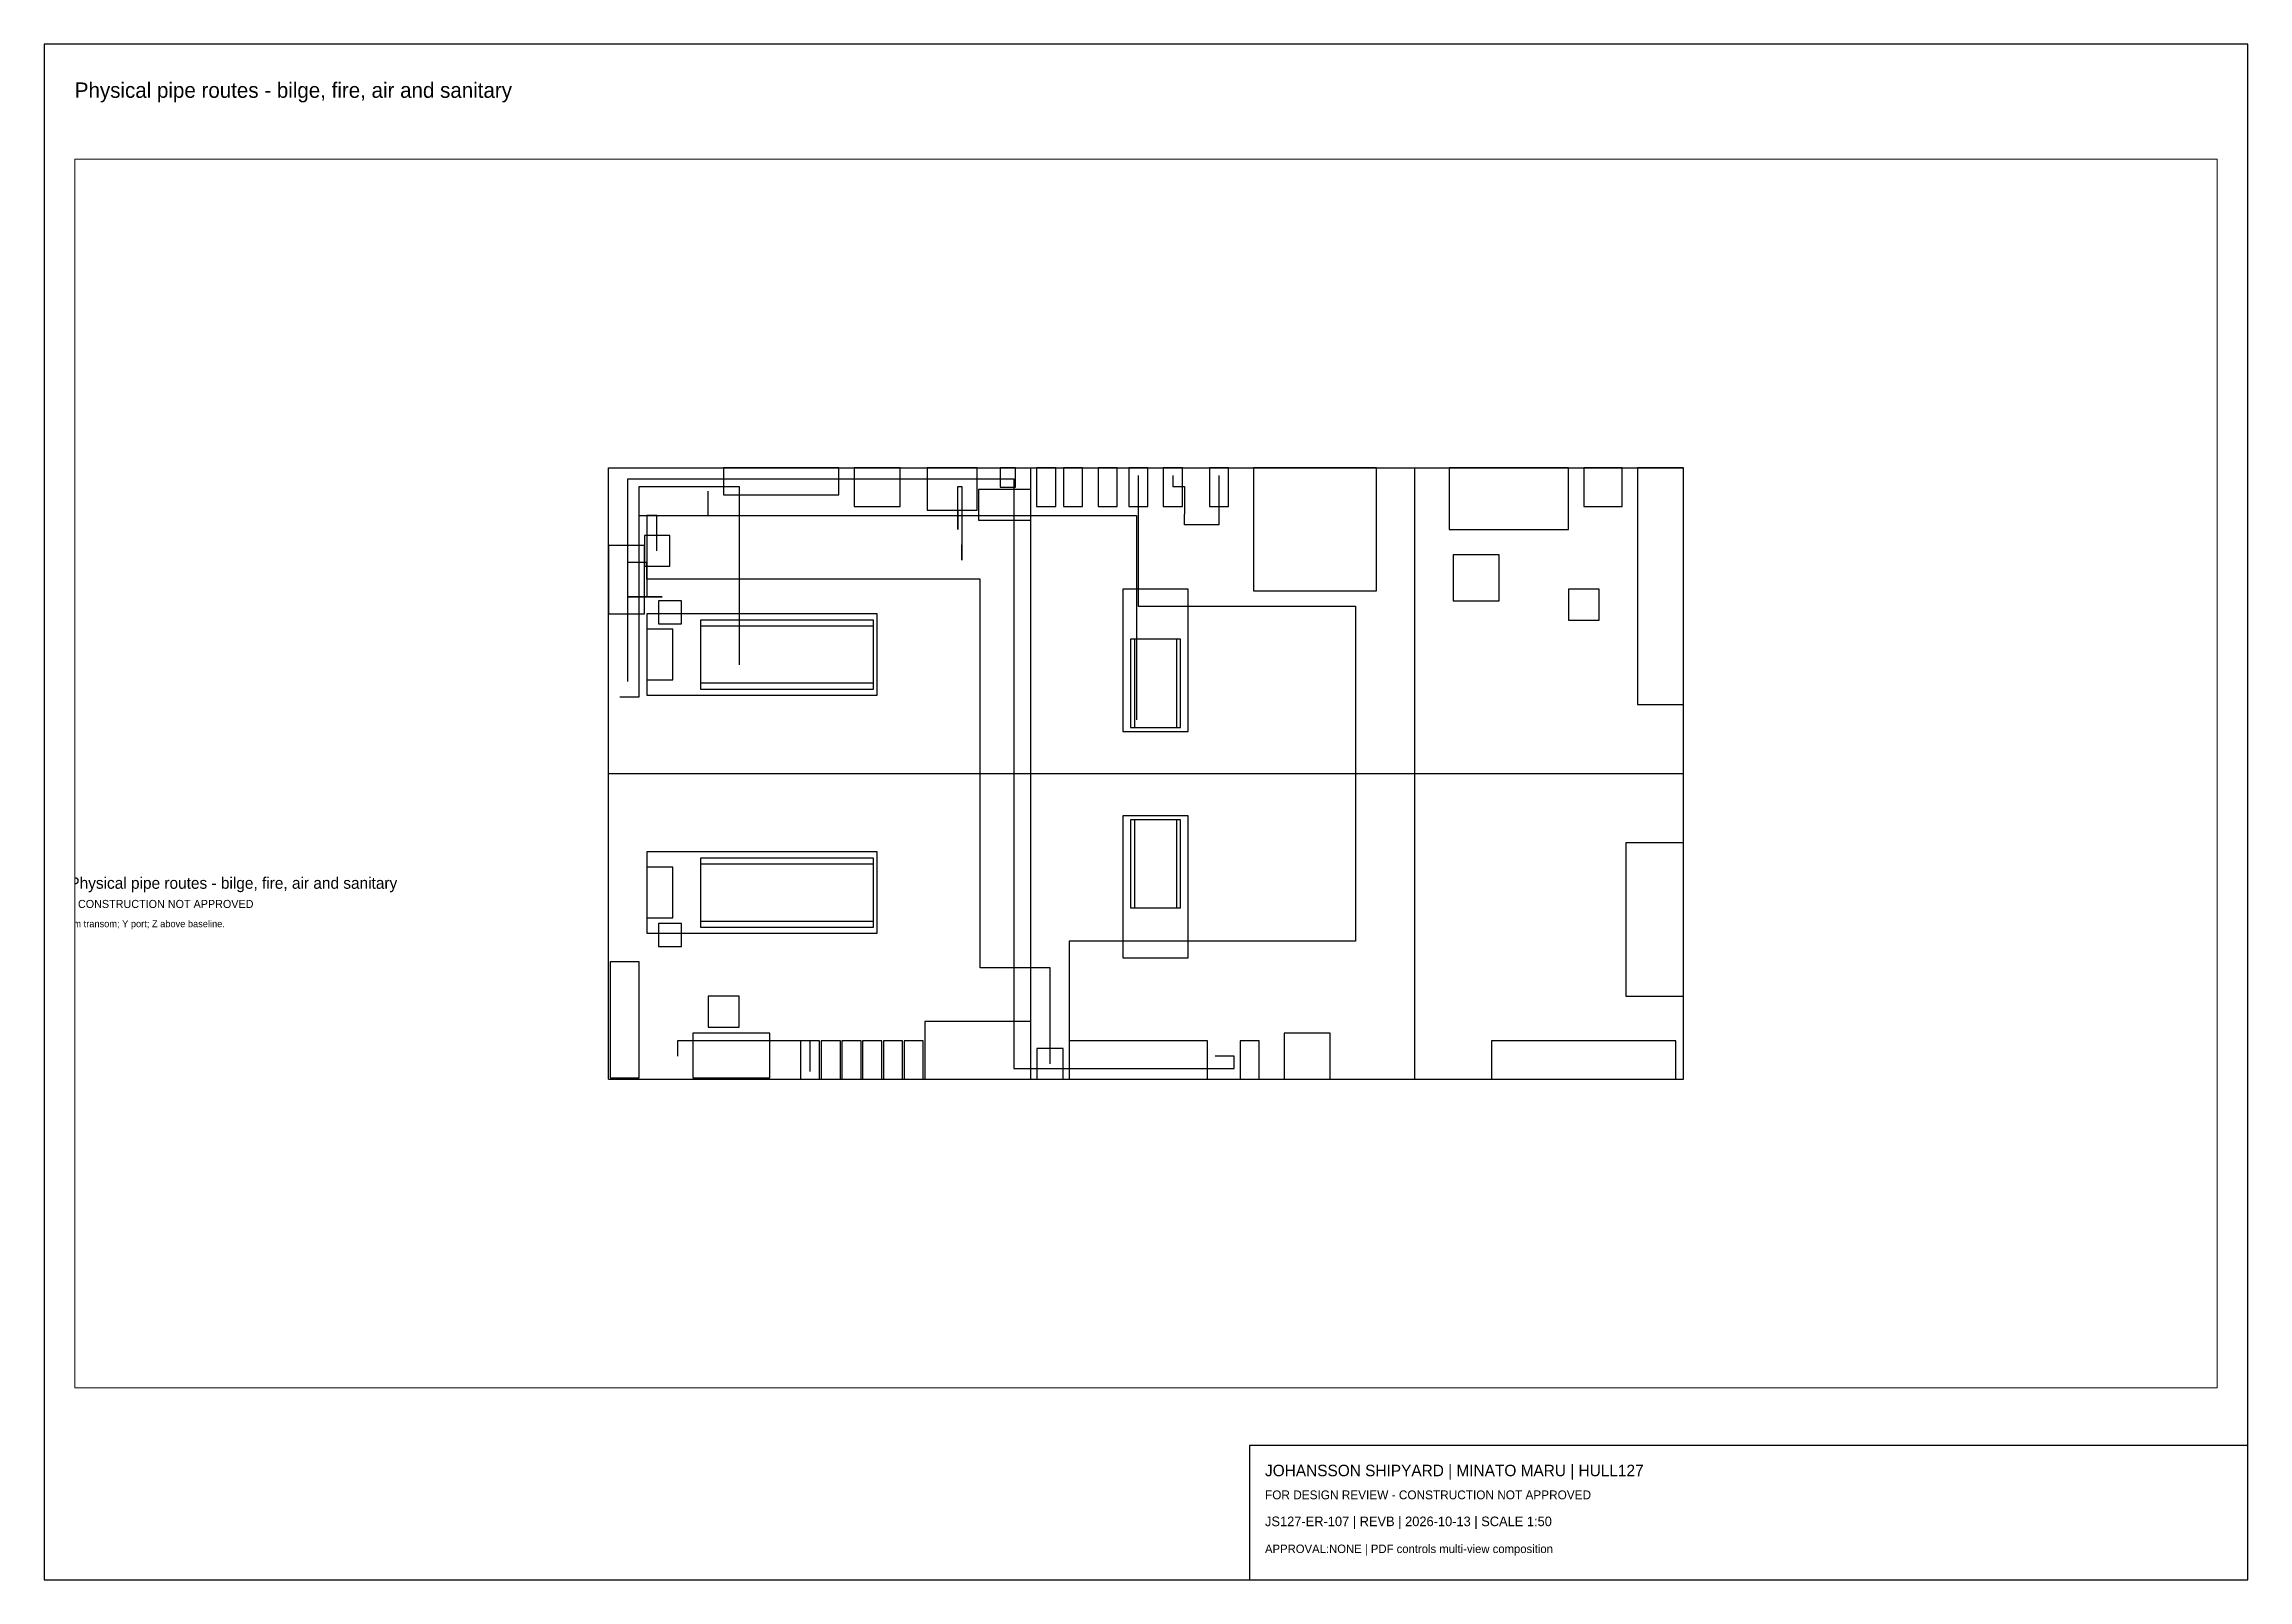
# Paper-space layout 'Layout1' of a CAD drawing. Header units: millimetres. Extents: x 10 to 584, y 10 to 410.
# The model-space entities are those that its viewports show. They can reach past a viewport. Long polylines and large blocks are cut down to what shows.
import ezdxf

# ---------------------------------------------------------------- set-up
doc = ezdxf.new("R2010")
doc.units = ezdxf.units.MM
for name, color, linetype in [('ANNOTATION', 7, 'Continuous'), ('CENTERLINE', 8, 'Continuous'), ('EQUIPMENT', 3, 'Continuous'), ('GEOMETRY', 7, 'Continuous'), ('PIPING', 4, 'Continuous')]:
    doc.layers.add(name, color=color, linetype=linetype)

msp = doc.modelspace()

# ---------------------------------------------------------------- linework, layer by layer
at = {"layer": 'CENTERLINE'}
msp.add_line((8500, 0), (22500, 0), dxfattribs=at)
at = {"layer": 'EQUIPMENT'}
for points in [[(10000, 3630), (11500, 3630), (11500, 3980), (10000, 3980)], [(11700, 3480), (12300, 3480), (12300, 3980), (11700, 3980)], [(12650, 3430), (13300, 3430), (13300, 3980), (12650, 3980)], [(13600, 3730), (13800, 3730), (13800, 3980), (13600, 3980)], [(14075, 3480), (14325, 3480), (14325, 3980), (14075, 3980)], [(14425, 3480), (14675, 3480), (14675, 3980), (14425, 3980)], [(14875, 3480), (15125, 3480), (15125, 3980), (14875, 3980)], [(15275, 3480), (15525, 3480), (15525, 3980), (15275, 3980)], [(15725, 3480), (15975, 3480), (15975, 3980), (15725, 3980)], [(16325, 3480), (16575, 3480), (16575, 3980), (16325, 3980)], [(16900, 2380), (18500, 2380), (18500, 3980), (16900, 3980)], [(19450, 3180), (21000, 3180), (21000, 3980), (19450, 3980)], [(21200, 3480), (21700, 3480), (21700, 3980), (21200, 3980)], [(21900, 900), (22500, 900), (22500, 3980), (21900, 3980)], [(13320, 3300), (14000, 3300), (14000, 3700), (13320, 3700)], [(8500, 2080), (8970, 2080), (8970, 2970), (8500, 2970)], [(8970, 2700), (9300, 2700), (9300, 3100), (8970, 3100)], [(19500, 2250), (20100, 2250), (20100, 2850), (19500, 2850)], [(15200, 550), (16050, 550), (16050, 2400), (15200, 2400)], [(21000, 2000), (21400, 2000), (21400, 2400), (21000, 2400)], [(9000, 1020), (12000, 1020), (12000, 2080), (9000, 2080)], [(9150, 1950), (9450, 1950), (9450, 2250), (9150, 2250)], [(9000, 1220), (9340, 1220), (9340, 1880), (9000, 1880)], [(9700, 1100), (11950, 1100), (11950, 2000), (9700, 2000)], [(9700, 1180), (11950, 1180), (11950, 1920), (9700, 1920)], [(15300, 600), (15950, 600), (15950, 1750), (15300, 1750)], [(15350, 600), (15900, 600), (15900, 1750), (15350, 1750)], [(15200, -2400), (16050, -2400), (16050, -550), (15200, -550)], [(15300, -1750), (15950, -1750), (15950, -600), (15300, -600)], [(15350, -1750), (15900, -1750), (15900, -600), (15350, -600)], [(9000, -2080), (12000, -2080), (12000, -1020), (9000, -1020)], [(9700, -2000), (11950, -2000), (11950, -1100), (9700, -1100)], [(21750, -2900), (22500, -2900), (22500, -900), (21750, -900)], [(9000, -1880), (9340, -1880), (9340, -1220), (9000, -1220)], [(9700, -1920), (11950, -1920), (11950, -1180), (9700, -1180)], [(9150, -2250), (9450, -2250), (9450, -1950), (9150, -1950)], [(8520, -3960), (8900, -3960), (8900, -2450), (8520, -2450)], [(9800, -3300), (10200, -3300), (10200, -2900), (9800, -2900)], [(9600, -3960), (10600, -3960), (10600, -3380), (9600, -3380)], [(12620, -3980), (14000, -3980), (14000, -3230), (12620, -3230)], [(17300, -3980), (17900, -3980), (17900, -3380), (17300, -3380)], [(11000, -3980), (11250, -3980), (11250, -3480), (11000, -3480)], [(11270, -3980), (11520, -3980), (11520, -3480), (11270, -3480)], [(11540, -3980), (11790, -3980), (11790, -3480), (11540, -3480)], [(11810, -3980), (12060, -3980), (12060, -3480), (11810, -3480)], [(12080, -3980), (12330, -3980), (12330, -3480), (12080, -3480)], [(12350, -3980), (12600, -3980), (12600, -3480), (12350, -3480)], [(14080, -3980), (14420, -3980), (14420, -3580), (14080, -3580)], [(14500, -3980), (16300, -3980), (16300, -3480), (14500, -3480)], [(16725, -3980), (16975, -3980), (16975, -3480), (16725, -3480)], [(20000, -3980), (22400, -3980), (22400, -3480), (20000, -3480)]]:
    msp.add_lwpolyline(points, close=True, dxfattribs=at)
at = {"layer": 'GEOMETRY'}
for p, q in [((8500, 3980), (14000, 3980)), ((8500, -3980), (8500, 3980)), ((14000, 3980), (19000, 3980)), ((14000, -3980), (14000, 3980)), ((19000, 3980), (22500, 3980)), ((19000, -3980), (19000, 3980)), ((22500, -3980), (22500, 3980)), ((8500, -3980), (14000, -3980)), ((14000, -3980), (19000, -3980)), ((19000, -3980), (22500, -3980))]:
    msp.add_line(p, q, dxfattribs=at)
at = {"layer": 'PIPING'}
for p, q in [((8750, 1200), (8750, 3840)), ((8750, 3840), (13780, 3840)), ((8900, 1000), (8900, 3740)), ((8900, 3740), (10200, 3740)), ((10200, 3740), (10200, 1415)), ((13050, 3180), (13050, 3740)), ((13050, 3740), (13100, 3740)), ((13100, 3740), (13100, 2780)), ((13780, 3840), (13780, -3840)), ((15400, 3880), (15400, 3880)), ((15400, 3880), (15400, 3880)), ((15400, 3880), (15400, 2180)), ((15850, 3880), (15850, 3880)), ((15850, 3880), (15850, 3880)), ((15850, 3880), (15850, 3740)), ((15850, 3740), (16000, 3740)), ((16000, 3740), (16000, 3380)), ((16450, 3880), (16450, 3880)), ((16450, 3880), (16450, 3880)), ((16450, 3880), (16450, 3240)), ((9800, 3430), (9800, 3680)), ((8900, 1000), (8900, 3360)), ((8900, 3360), (15375, 3360)), ((8900, 1000), (8900, 3360)), ((8900, 3360), (9800, 3360)), ((9130, 3360), (9000, 3360)), ((9000, 3360), (9000, 2300)), ((9130, 2900), (9130, 3360)), ((9800, 3360), (9800, 3430)), ((9800, 3430), (9800, 3430)), ((13050, 3430), (13050, 3180)), ((13050, 3180), (13050, 3430)), ((13050, 3430), (13050, 3180)), ((13050, 3180), (13050, 3180)), ((13050, 3180), (13050, 3180)), ((15375, 3360), (15375, 700)), ((16000, 3240), (16000, 3380)), ((16000, 3380), (16000, 3380)), ((16000, 3380), (16000, 3380)), ((16000, 3380), (16000, 3380)), ((16000, 3380), (16000, 3380)), ((16450, 3240), (16000, 3240)), ((9130, 2900), (9130, 2900)), ((9130, 2900), (9130, 2900)), ((13100, 2780), (13100, 2980)), ((13100, 2980), (13100, 2980)), ((9000, 2750), (8750, 2750)), ((9000, 2530), (9000, 2750)), ((9000, 2750), (9000, 2750)), ((13100, 2780), (13100, 2780)), ((13100, 2780), (13100, 2780)), ((13100, 2780), (13100, 2780)), ((13100, 2780), (13100, 2780)), ((9000, 2300), (8750, 2300)), ((8750, 2300), (9000, 2300)), ((9200, 2300), (8950, 2300)), ((13340, 2530), (9000, 2530)), ((9000, 2300), (9000, 2300)), ((9000, 2300), (9000, 2300)), ((9000, 2300), (9200, 2300)), ((13340, -2530), (13340, 2530)), ((15400, 2180), (18230, 2180)), ((18230, 2180), (18230, -2180)), ((8750, 1200), (8750, 1200)), ((8750, 1200), (8750, 1200)), ((10200, 1415), (10200, 1415)), ((10200, 1415), (10200, 1415)), ((8650, 1000), (8900, 1000)), ((8650, 1000), (8900, 1000)), ((8650, 1000), (8900, 1000)), ((8900, 1000), (8900, 1000)), ((8900, 1000), (8900, 1000)), ((8900, 1000), (8900, 1000)), ((15375, 700), (15375, 700)), ((15375, 700), (15375, 700)), ((18230, -2180), (14500, -2180)), ((14500, -2180), (14500, -3680)), ((14250, -2530), (13340, -2530)), ((14250, -3780), (14250, -2530)), ((11125, -3480), (9400, -3480)), ((9400, -3480), (9400, -3680)), ((9400, -3680), (9400, -3680)), ((9400, -3680), (9400, -3680)), ((11125, -3880), (11125, -3480)), ((14500, -3680), (14500, -3680)), ((14500, -3680), (14500, -3680)), ((16650, -3680), (16400, -3680)), ((16650, -3840), (16650, -3680)), ((16650, -3680), (16650, -3680)), ((11125, -3880), (11125, -3880)), ((11125, -3880), (11125, -3880)), ((13780, -3840), (16650, -3840)), ((14250, -3780), (14250, -3780)), ((14250, -3780), (14250, -3780))]:
    msp.add_line(p, q, dxfattribs=at)

# ---------------------------------------------------------------- texts
at = {"layer": 'ANNOTATION'}
for s, height, p in [('JS127-ER-107 | Physical pipe routes - bilge, fire, air and sanitary', 150, (0, -1500)), ('FOR DESIGN REVIEW - CONSTRUCTION NOT APPROVED', 105, (0, -1750)), ('CAD units mm. X forward from transom; Y port; Z above baseline.', 90, (0, -2000))]:
    msp.add_text(s, height=height, dxfattribs=at).set_placement(p)

psp = doc.layouts.get("Layout1")

# ---------------------------------------------------------------- linework, layer by layer
for points in [[(10, 10), (584, 10), (584, 410), (10, 410)], [(324, 10), (584, 10), (584, 45), (324, 45)]]:
    psp.add_lwpolyline(points, close=True)

# ---------------------------------------------------------------- texts
for s, height, p in [('Physical pipe routes - bilge, fire, air and sanitary', 4, (18, 396)), ('JOHANSSON SHIPYARD | MINATO MARU | HULL127', 3, (328, 37)), ('FOR DESIGN REVIEW - CONSTRUCTION NOT APPROVED', 2.3, (328, 31)), ('JS127-ER-107 | REVB | 2026-10-13 | SCALE 1:50', 2.5, (328, 24)), ('APPROVAL:NONE | PDF controls multi-view composition', 2.2, (328, 17))]:
    psp.add_text(s, height=height).set_placement(p)

# ---------------------------------------------------------------- viewports
at = {"layer": 'VIEWPORTS'}
psp.add_viewport(center=(297, 220), size=(558, 320), view_center_point=(15500, 0), view_height=16000, dxfattribs=at)

doc.saveas('drawing.dxf')
